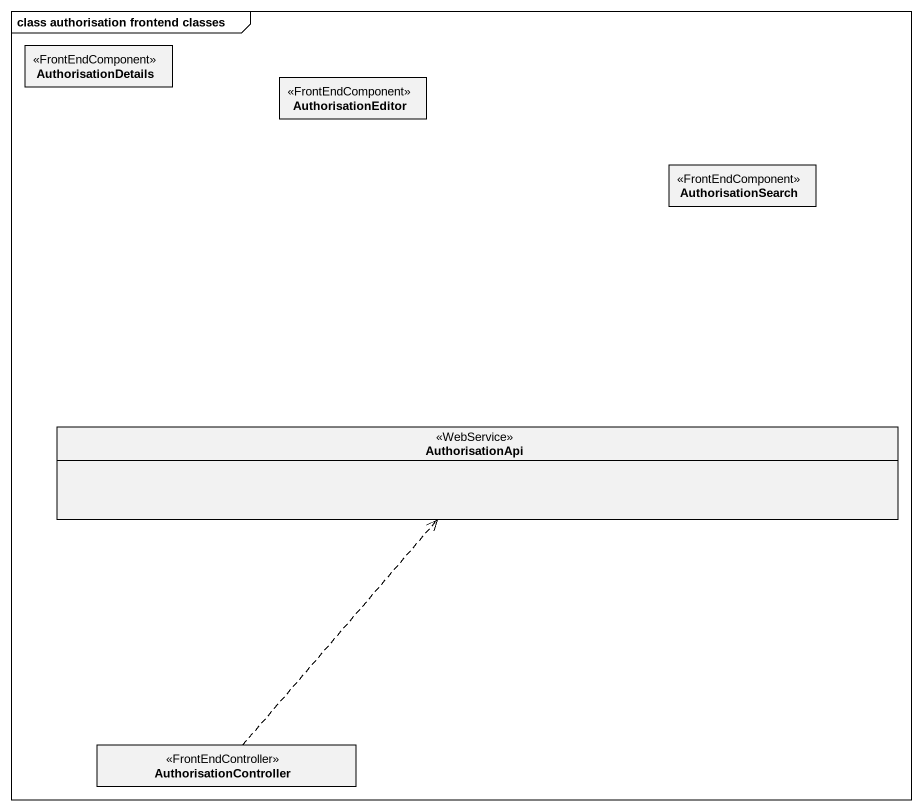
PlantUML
@startuml
mainframe class authorisation frontend classes
hide circle
hide empty members
class AuthorisationDetails <<FrontEndComponent>>
class AuthorisationEditor <<FrontEndComponent>>
class AuthorisationSearch <<FrontEndComponent>>
class AuthorisationApi <<WebService>>
class AuthorisationController <<FrontEndController>>
AuthorisationController .up.> AuthorisationApi
@enduml
